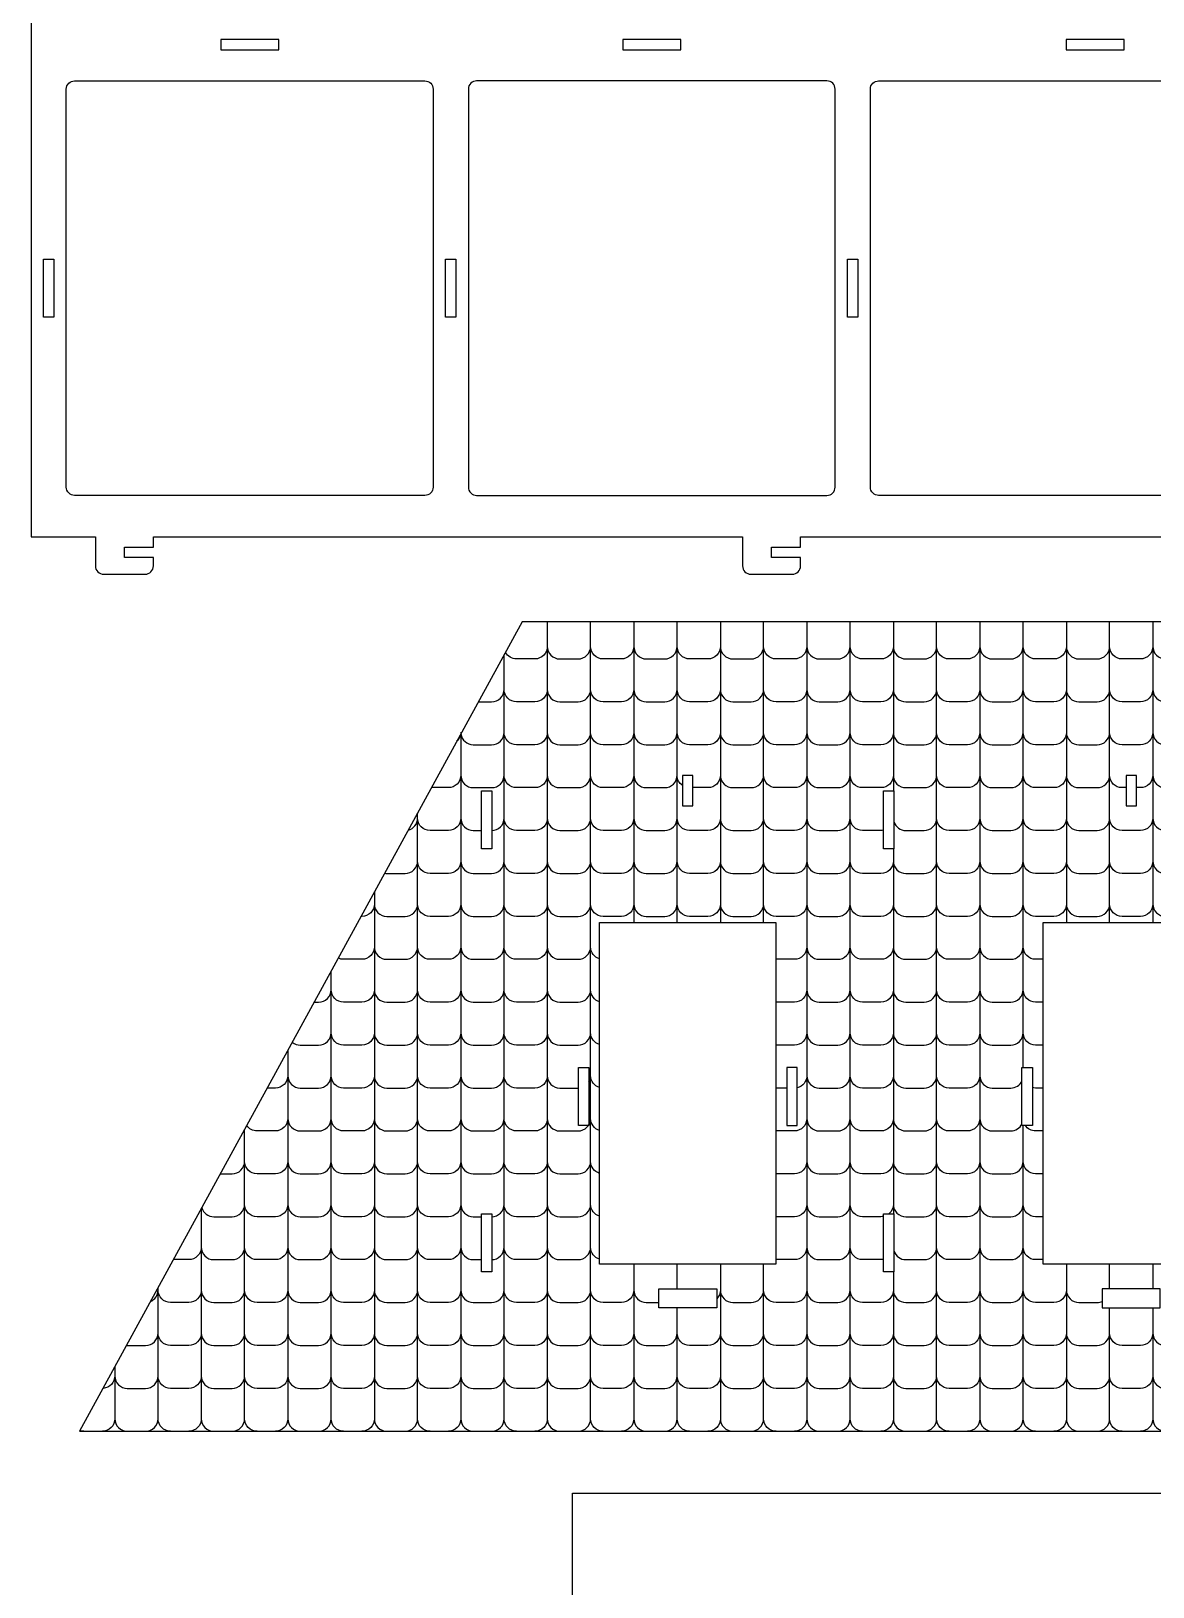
# Model space of a CAD drawing. Extents: x 8164 to 10920, y 152 to 1666.
# Drawn here: x 9549.1 to 9873.9, y 684.1 to 1134.5 of the extents above; entities that cross this region are included whole.
import ezdxf

# ---------------------------------------------------------------- set-up
doc = ezdxf.new("R2010")
doc.units = 0
doc.header["$MEASUREMENT"] = 0
doc.layers.add('LAYER_1', color=18, linetype='CONTINUOUS')

msp = doc.modelspace()

# ---------------------------------------------------------------- linework, layer by layer
at = {"layer": 'LAYER_1'}
for points in [[(9549.14, 1273.1), (9549.14, 988.1), (9567.74, 988.1), (9567.74, 979.7, 0.414214), (9570.14, 977.3), (9582.14, 977.3, 0.414214), (9584.54, 979.7), (9584.54, 982.1), (9576.14, 982.1), (9576.14, 985.1), (9584.54, 985.1), (9584.54, 988.1), (9755.14, 988.1), (9755.14, 979.7, 0.414214), (9757.54, 977.3), (9769.54, 977.3, 0.414214), (9771.94, 979.7), (9771.94, 982.1), (9763.54, 982.1), (9763.54, 985.1), (9771.94, 985.1), (9771.94, 988.1), (9942.54, 988.1)], [(9698.61, 963.48), (9698.61, 732.8, 0.414214), (9702.21, 729.2)], [(9707.54, 729.2, 0.414214), (9711.14, 732.8), (9711.14, 963.48)], [(9773.76, 963.48), (9773.76, 732.8, 0.414214), (9777.36, 729.2)], [(9782.68, 729.2, 0.414214), (9786.28, 732.8), (9786.28, 963.48)], [(9814.93, 729.2, -0.414214), (9811.33, 732.8), (9811.33, 963.48)], [(9823.85, 963.48), (9823.85, 732.8, -0.414214), (9820.25, 729.2)], [(9698.61, 956.36, -0.414214), (9695.01, 952.76), (9689.69, 952.76, -0.279406), (9686.5, 954.69)], [(9698.61, 956.36, 0.414214), (9702.21, 952.76), (9707.54, 952.76, 0.414214), (9711.14, 956.36)], [(9723.66, 956.36, -0.414214), (9720.06, 952.76), (9714.74, 952.76, -0.414214), (9711.14, 956.36)], [(9723.66, 956.36, 0.414214), (9727.26, 952.76), (9732.59, 952.76, 0.414214), (9736.19, 956.36)], [(9748.71, 956.36, -0.414214), (9745.11, 952.76), (9739.79, 952.76, -0.414214), (9736.19, 956.36)], [(9748.71, 956.36, 0.414214), (9752.31, 952.76), (9757.63, 952.76, 0.414214), (9761.23, 956.36)], [(9773.76, 956.36, -0.414214), (9770.16, 952.76), (9764.83, 952.76, -0.414214), (9761.23, 956.36)], [(9773.76, 956.36, 0.414214), (9777.36, 952.76), (9782.68, 952.76, 0.414214), (9786.28, 956.36)], [(9798.8, 956.36, -0.414214), (9795.2, 952.76), (9789.88, 952.76, -0.414214), (9786.28, 956.36)], [(9798.8, 956.36, 0.414214), (9802.4, 952.76), (9807.73, 952.76, 0.414214), (9811.33, 956.36)], [(9823.85, 956.36, -0.414214), (9820.25, 952.76), (9814.93, 952.76, -0.414214), (9811.33, 956.36)], [(9823.85, 956.36, 0.414214), (9827.45, 952.76), (9832.78, 952.76, 0.414214), (9836.38, 956.36)], [(9848.9, 956.36, -0.414214), (9845.3, 952.76), (9839.98, 952.76, -0.414214), (9836.38, 956.36)], [(9848.9, 956.36, 0.414214), (9852.5, 952.76), (9857.82, 952.76, 0.414214), (9861.42, 956.36)], [(9873.95, 956.36, -0.414214), (9870.35, 952.76), (9865.02, 952.76, -0.414214), (9861.42, 956.36)], [(9873.95, 956.36, 0.414214), (9877.55, 952.76), (9882.87, 952.76, 0.414214), (9886.47, 956.36)], [(9682.49, 729.2, 0.414214), (9686.09, 732.8), (9686.09, 953.95)], [(9678.65, 940.34), (9682.49, 940.34, 0.414214), (9686.09, 943.94)], [(9698.61, 943.94, -0.414214), (9695.01, 940.34), (9689.69, 940.34, -0.414214), (9686.09, 943.94)], [(9698.61, 943.94, 0.414214), (9702.21, 940.34), (9707.54, 940.34, 0.414214), (9711.14, 943.94)], [(9723.66, 943.94, -0.414214), (9720.06, 940.34), (9714.74, 940.34, -0.414214), (9711.14, 943.94)], [(9723.66, 943.94, 0.414214), (9727.26, 940.34), (9732.59, 940.34, 0.414214), (9736.19, 943.94)], [(9748.71, 943.94, -0.414214), (9745.11, 940.34), (9739.79, 940.34, -0.414214), (9736.19, 943.94)], [(9748.71, 943.94, 0.414214), (9752.31, 940.34), (9757.63, 940.34, 0.414214), (9761.23, 943.94)], [(9773.76, 943.94, -0.414214), (9770.16, 940.34), (9764.83, 940.34, -0.414214), (9761.23, 943.94)], [(9773.76, 943.94, 0.414214), (9777.36, 940.34), (9782.68, 940.34, 0.414214), (9786.28, 943.94)], [(9798.8, 943.94, -0.414214), (9795.2, 940.34), (9789.88, 940.34, -0.414214), (9786.28, 943.94)], [(9798.8, 943.94, 0.414214), (9802.4, 940.34), (9807.73, 940.34, 0.414214), (9811.33, 943.94)], [(9823.85, 943.94, -0.414214), (9820.25, 940.34), (9814.93, 940.34, -0.414214), (9811.33, 943.94)], [(9823.85, 943.94, 0.414214), (9827.45, 940.34), (9832.78, 940.34, 0.414214), (9836.38, 943.94)], [(9848.9, 943.94, -0.414214), (9845.3, 940.34), (9839.98, 940.34, -0.414214), (9836.38, 943.94)], [(9848.9, 943.94, 0.414214), (9852.5, 940.34), (9857.82, 940.34, 0.414214), (9861.42, 943.94)], [(9873.95, 943.94, -0.414214), (9870.35, 940.34), (9865.02, 940.34, -0.414214), (9861.42, 943.94)], [(9873.95, 943.94, 0.414214), (9877.55, 940.34), (9882.87, 940.34, 0.414214), (9886.47, 943.94)], [(9673.52, 930.97, -0.175116), (9672.35, 928.82)], [(9673.57, 931.52), (9673.57, 732.8, 0.414214), (9677.17, 729.2)], [(9673.59, 931.09, 0.379798), (9677.17, 927.92), (9682.49, 927.92, 0.414214), (9686.09, 931.52)], [(9698.61, 931.52, -0.414214), (9695.01, 927.92), (9689.69, 927.92, -0.414214), (9686.09, 931.52)], [(9698.61, 931.52, 0.414214), (9702.21, 927.92), (9707.54, 927.92, 0.414214), (9711.14, 931.52)], [(9723.66, 931.52, -0.414214), (9720.06, 927.92), (9714.74, 927.92, -0.414214), (9711.14, 931.52)], [(9723.66, 931.52, 0.414214), (9727.26, 927.92), (9732.59, 927.92, 0.414214), (9736.19, 931.52)], [(9748.71, 931.52, -0.414214), (9745.11, 927.92), (9739.79, 927.92, -0.414214), (9736.19, 931.52)], [(9748.71, 931.52, 0.414214), (9752.31, 927.92), (9757.63, 927.92, 0.414214), (9761.23, 931.52)], [(9773.76, 931.52, -0.414214), (9770.16, 927.92), (9764.83, 927.92, -0.414214), (9761.23, 931.52)], [(9773.76, 931.52, 0.414214), (9777.36, 927.92), (9782.68, 927.92, 0.414214), (9786.28, 931.52)], [(9798.8, 931.52, -0.414214), (9795.2, 927.92), (9789.88, 927.92, -0.414214), (9786.28, 931.52)], [(9798.8, 931.52, 0.414214), (9802.4, 927.92), (9807.73, 927.92, 0.414214), (9811.33, 931.52)], [(9823.85, 931.52, -0.414214), (9820.25, 927.92), (9814.93, 927.92, -0.414214), (9811.33, 931.52)], [(9823.85, 931.52, 0.414214), (9827.45, 927.92), (9832.78, 927.92, 0.414214), (9836.38, 931.52)], [(9848.9, 931.52, -0.414214), (9845.3, 927.92), (9839.98, 927.92, -0.414214), (9836.38, 931.52)], [(9848.9, 931.52, 0.414214), (9852.5, 927.92), (9857.82, 927.92, 0.414214), (9861.42, 931.52)], [(9873.95, 931.52, -0.414214), (9870.35, 927.92), (9865.02, 927.92, -0.414214), (9861.42, 931.52)], [(9873.95, 931.52, 0.414214), (9877.55, 927.92), (9882.87, 927.92, 0.414214), (9886.47, 931.52)], [(9673.57, 919.1, -0.414214), (9669.97, 915.5), (9665.06, 915.5)], [(9673.57, 919.1, 0.414214), (9677.17, 915.5), (9682.49, 915.5, 0.414214), (9686.09, 919.1)], [(9698.61, 919.1, -0.414214), (9695.01, 915.5), (9689.69, 915.5, -0.414214), (9686.09, 919.1)], [(9698.61, 919.1, 0.414214), (9702.21, 915.5), (9707.54, 915.5, 0.414214), (9711.14, 919.1)], [(9723.66, 919.1, -0.414214), (9720.06, 915.5), (9714.74, 915.5, -0.414214), (9711.14, 919.1)], [(9723.66, 919.1, 0.414214), (9727.26, 915.5), (9732.59, 915.5, 0.414214), (9736.19, 919.1)], [(9737.78, 916.11, -0.250445), (9736.19, 919.1)], [(9748.71, 919.1, -0.414214), (9745.11, 915.5), (9740.78, 915.5)], [(9748.71, 919.1, 0.414214), (9752.31, 915.5), (9757.63, 915.5, 0.414214), (9761.23, 919.1)], [(9773.76, 919.1, -0.414214), (9770.16, 915.5), (9764.83, 915.5, -0.414214), (9761.23, 919.1)], [(9773.76, 919.1, 0.414214), (9777.36, 915.5), (9782.68, 915.5, 0.414214), (9786.28, 919.1)], [(9798.8, 919.1, -0.414214), (9795.2, 915.5), (9789.88, 915.5, -0.414214), (9786.28, 919.1)], [(9798.8, 919.1, 0.414214), (9802.4, 915.5), (9807.73, 915.5, 0.414214), (9811.33, 919.1)], [(9823.85, 919.1, -0.414214), (9820.25, 915.5), (9814.93, 915.5, -0.414214), (9811.33, 919.1)], [(9823.85, 919.1, 0.414214), (9827.45, 915.5), (9832.78, 915.5, 0.414214), (9836.38, 919.1)], [(9848.9, 919.1, -0.414214), (9845.3, 915.5), (9839.98, 915.5, -0.414214), (9836.38, 919.1)], [(9848.9, 919.1, 0.414214), (9852.5, 915.5), (9857.82, 915.5, 0.414214), (9861.42, 919.1)], [(9866.18, 915.5), (9865.02, 915.5, -0.414214), (9861.42, 919.1)], [(9873.95, 919.1, -0.414214), (9870.35, 915.5), (9869.18, 915.5)], [(9873.95, 919.1, 0.414214), (9877.55, 915.5), (9882.87, 915.5, 0.414214), (9886.47, 919.1)], [(9658.33, 903.19, 0.342693), (9661.04, 906.68)], [(9664.64, 729.2, -0.414214), (9661.04, 732.8), (9661.04, 908.14)], [(9673.57, 906.68, -0.414214), (9669.97, 903.08), (9664.64, 903.08, -0.414214), (9661.04, 906.68)], [(9673.57, 906.68, 0.414214), (9677.17, 903.08), (9679.58, 903.08)], [(9682.49, 903.08, 0.414214), (9686.09, 906.68)], [(9698.61, 906.68, -0.414214), (9695.01, 903.08), (9689.69, 903.08, -0.414214), (9686.09, 906.68)], [(9698.61, 906.68, 0.414214), (9702.21, 903.08), (9707.54, 903.08, 0.414214), (9711.14, 906.68)], [(9723.66, 906.68, -0.414214), (9720.06, 903.08), (9714.74, 903.08, -0.414214), (9711.14, 906.68)], [(9723.66, 906.68, 0.414214), (9727.26, 903.08), (9732.59, 903.08, 0.414214), (9736.19, 906.68)], [(9748.71, 906.68, -0.414214), (9745.11, 903.08), (9739.79, 903.08, -0.414214), (9736.19, 906.68)], [(9748.71, 906.68, 0.414214), (9752.31, 903.08), (9757.63, 903.08, 0.414214), (9761.23, 906.68)], [(9773.76, 906.68, -0.414214), (9770.16, 903.08), (9764.83, 903.08, -0.414214), (9761.23, 906.68)], [(9773.76, 906.68, 0.414214), (9777.36, 903.08), (9782.68, 903.08, 0.414214), (9786.28, 906.68)], [(9795.98, 903.16, -0.054702), (9795.2, 903.08), (9789.88, 903.08, -0.414214), (9786.28, 906.68)], [(9798.98, 905.55, 0.323813), (9802.4, 903.08), (9807.73, 903.08, 0.414214), (9811.33, 906.68)], [(9823.85, 906.68, -0.414214), (9820.25, 903.08), (9814.93, 903.08, -0.414214), (9811.33, 906.68)], [(9823.85, 906.68, 0.414214), (9827.45, 903.08), (9832.78, 903.08, 0.414214), (9836.38, 906.68)], [(9848.9, 906.68, -0.414214), (9845.3, 903.08), (9839.98, 903.08, -0.414214), (9836.38, 906.68)], [(9848.9, 906.68, 0.414214), (9852.5, 903.08), (9857.82, 903.08, 0.414214), (9861.42, 906.68)], [(9873.95, 906.68, -0.414214), (9870.35, 903.08), (9865.02, 903.08, -0.414214), (9861.42, 906.68)], [(9873.95, 906.68, 0.414214), (9877.55, 903.08), (9882.87, 903.08, 0.414214), (9886.47, 906.68)], [(9651.51, 890.71, 0.042575), (9652.12, 890.66), (9657.44, 890.66, 0.414214), (9661.04, 894.26)], [(9673.57, 894.26, -0.414214), (9669.97, 890.66), (9664.64, 890.66, -0.414214), (9661.04, 894.26)], [(9673.57, 894.26, 0.414214), (9677.17, 890.66), (9682.49, 890.66, 0.414214), (9686.09, 894.26)], [(9698.61, 894.26, -0.414214), (9695.01, 890.66), (9689.69, 890.66, -0.414214), (9686.09, 894.26)], [(9698.61, 894.26, 0.414214), (9702.21, 890.66), (9707.54, 890.66, 0.414214), (9711.14, 894.26)], [(9723.66, 894.26, -0.414214), (9720.06, 890.66), (9714.74, 890.66, -0.414214), (9711.14, 894.26)], [(9723.66, 894.26, 0.414214), (9727.26, 890.66), (9732.59, 890.66, 0.414214), (9736.19, 894.26)], [(9748.71, 894.26, -0.414214), (9745.11, 890.66), (9739.79, 890.66, -0.414214), (9736.19, 894.26)], [(9748.71, 894.26, 0.414214), (9752.31, 890.66), (9757.63, 890.66, 0.414214), (9761.23, 894.26)], [(9773.76, 894.26, -0.414214), (9770.16, 890.66), (9764.83, 890.66, -0.414214), (9761.23, 894.26)], [(9773.76, 894.26, 0.414214), (9777.36, 890.66), (9782.68, 890.66, 0.414214), (9786.28, 894.26)], [(9798.8, 894.26, -0.414214), (9795.2, 890.66), (9789.88, 890.66, -0.414214), (9786.28, 894.26)], [(9798.8, 894.26, 0.414214), (9802.4, 890.66), (9807.73, 890.66, 0.414214), (9811.33, 894.26)], [(9823.85, 894.26, -0.414214), (9820.25, 890.66), (9814.93, 890.66, -0.414214), (9811.33, 894.26)], [(9823.85, 894.26, 0.414214), (9827.45, 890.66), (9832.78, 890.66, 0.414214), (9836.38, 894.26)], [(9848.9, 894.26, -0.414214), (9845.3, 890.66), (9839.98, 890.66, -0.414214), (9836.38, 894.26)], [(9848.9, 894.26, 0.414214), (9852.5, 890.66), (9857.82, 890.66, 0.414214), (9861.42, 894.26)], [(9873.95, 894.26, -0.414214), (9870.35, 890.66), (9865.02, 890.66, -0.414214), (9861.42, 894.26)], [(9873.95, 894.26, 0.414214), (9877.55, 890.66), (9882.87, 890.66, 0.414214), (9886.47, 894.26)], [(9648.52, 885.24), (9648.52, 732.8, 0.414214), (9652.12, 729.2)], [(9648.52, 881.84, -0.414214), (9644.92, 878.24), (9644.69, 878.24)], [(9648.52, 881.84, 0.414214), (9652.12, 878.24), (9657.44, 878.24, 0.414214), (9661.04, 881.84)], [(9673.57, 881.84, -0.414214), (9669.97, 878.24), (9664.64, 878.24, -0.414214), (9661.04, 881.84)], [(9673.57, 881.84, 0.414214), (9677.17, 878.24), (9682.49, 878.24, 0.414214), (9686.09, 881.84)], [(9698.61, 881.84, -0.414214), (9695.01, 878.24), (9689.69, 878.24, -0.414214), (9686.09, 881.84)], [(9698.61, 881.84, 0.414214), (9702.21, 878.24), (9707.54, 878.24, 0.414214), (9711.14, 881.84)], [(9723.66, 881.84, -0.414214), (9720.06, 878.24), (9714.74, 878.24, -0.414214), (9711.14, 881.84)], [(9723.66, 881.84, 0.414214), (9727.26, 878.24), (9732.59, 878.24, 0.414214), (9736.19, 881.84)], [(9748.71, 881.84, -0.414214), (9745.11, 878.24), (9739.79, 878.24, -0.414214), (9736.19, 881.84)], [(9748.71, 881.84, 0.414214), (9752.31, 878.24), (9757.63, 878.24, 0.414214), (9761.23, 881.84)], [(9773.76, 881.84, -0.414214), (9770.16, 878.24), (9764.83, 878.24, -0.414214), (9761.23, 881.84)], [(9773.76, 881.84, 0.414214), (9777.36, 878.24), (9782.68, 878.24, 0.414214), (9786.28, 881.84)], [(9798.8, 881.84, -0.414214), (9795.2, 878.24), (9789.88, 878.24, -0.414214), (9786.28, 881.84)], [(9798.8, 881.84, 0.414214), (9802.4, 878.24), (9807.73, 878.24, 0.414214), (9811.33, 881.84)], [(9823.85, 881.84, -0.414214), (9820.25, 878.24), (9814.93, 878.24, -0.414214), (9811.33, 881.84)], [(9823.85, 881.84, 0.414214), (9827.45, 878.24), (9832.78, 878.24, 0.414214), (9836.38, 881.84)], [(9848.9, 881.84, -0.414214), (9845.3, 878.24), (9839.98, 878.24, -0.414214), (9836.38, 881.84)], [(9848.9, 881.84, 0.414214), (9852.5, 878.24), (9857.82, 878.24, 0.414214), (9861.42, 881.84)], [(9873.95, 881.84, -0.414214), (9870.35, 878.24), (9865.02, 878.24, -0.414214), (9861.42, 881.84)], [(9873.95, 881.84, 0.414214), (9877.55, 878.24), (9882.87, 878.24, 0.414214), (9886.47, 881.84)], [(9648.52, 869.42, -0.414214), (9644.92, 865.82), (9639.6, 865.82, -0.109058), (9638.08, 866.15)], [(9648.52, 869.42, 0.414214), (9652.12, 865.82), (9657.44, 865.82, 0.414214), (9661.04, 869.42)], [(9673.57, 869.42, -0.414214), (9669.97, 865.82), (9664.64, 865.82, -0.414214), (9661.04, 869.42)], [(9673.57, 869.42, 0.414214), (9677.17, 865.82), (9682.49, 865.82, 0.414214), (9686.09, 869.42)], [(9698.61, 869.42, -0.414214), (9695.01, 865.82), (9689.69, 865.82, -0.414214), (9686.09, 869.42)], [(9698.61, 869.42, 0.414214), (9702.21, 865.82), (9707.54, 865.82, 0.414214), (9711.14, 869.42)], [(9713.76, 865.95, -0.335422), (9711.14, 869.42)], [(9773.76, 869.42, -0.414214), (9770.16, 865.82), (9764.83, 865.82, -0.001323), (9764.81, 865.82)], [(9773.76, 869.42, 0.414214), (9777.36, 865.82), (9782.68, 865.82, 0.414214), (9786.28, 869.42)], [(9798.8, 869.42, -0.414214), (9795.2, 865.82), (9789.88, 865.82, -0.414214), (9786.28, 869.42)], [(9798.8, 869.42, 0.414214), (9802.4, 865.82), (9807.73, 865.82, 0.414214), (9811.33, 869.42)], [(9823.85, 869.42, -0.414214), (9820.25, 865.82), (9814.93, 865.82, -0.414214), (9811.33, 869.42)], [(9823.85, 869.42, 0.414214), (9827.45, 865.82), (9832.78, 865.82, 0.414214), (9836.38, 869.42)], [(9842.16, 865.82), (9839.98, 865.82, -0.414214), (9836.38, 869.42)], [(9639.6, 729.2, -0.414214), (9636, 732.8), (9636, 862.34)], [(9631.1, 853.4), (9632.4, 853.4, 0.414214), (9636, 857)], [(9648.52, 857, -0.414214), (9644.92, 853.4), (9639.6, 853.4, -0.414214), (9636, 857)], [(9648.52, 857, 0.414214), (9652.12, 853.4), (9657.44, 853.4, 0.414214), (9661.04, 857)], [(9673.57, 857, -0.414214), (9669.97, 853.4), (9664.64, 853.4, -0.414214), (9661.04, 857)], [(9673.57, 857, 0.414214), (9677.17, 853.4), (9682.49, 853.4, 0.414214), (9686.09, 857)], [(9698.61, 857, -0.414214), (9695.01, 853.4), (9689.69, 853.4, -0.414214), (9686.09, 857)], [(9698.61, 857, 0.414214), (9702.21, 853.4), (9707.54, 853.4, 0.414214), (9711.14, 857)], [(9713.76, 853.53, -0.335422), (9711.14, 857)], [(9773.76, 857, -0.414214), (9770.16, 853.4), (9764.83, 853.4, -0.001323), (9764.81, 853.4)], [(9773.76, 857, 0.414214), (9777.36, 853.4), (9782.68, 853.4, 0.414214), (9786.28, 857)], [(9798.8, 857, -0.414214), (9795.2, 853.4), (9789.88, 853.4, -0.414214), (9786.28, 857)], [(9798.8, 857, 0.414214), (9802.4, 853.4), (9807.73, 853.4, 0.414214), (9811.33, 857)], [(9823.85, 857, -0.414214), (9820.25, 853.4), (9814.93, 853.4, -0.414214), (9811.33, 857)], [(9823.85, 857, 0.414214), (9827.45, 853.4), (9832.78, 853.4, 0.414214), (9836.38, 857)], [(9842.16, 853.4), (9839.98, 853.4, -0.414214), (9836.38, 857)], [(9624.77, 841.81, 0.175306), (9627.07, 840.98), (9632.4, 840.98, 0.414214), (9636, 844.58)], [(9648.52, 844.58, -0.414214), (9644.92, 840.98), (9639.6, 840.98, -0.414214), (9636, 844.58)], [(9648.52, 844.58, 0.414214), (9652.12, 840.98), (9657.44, 840.98, 0.414214), (9661.04, 844.58)], [(9673.57, 844.58, -0.414214), (9669.97, 840.98), (9664.64, 840.98, -0.414214), (9661.04, 844.58)], [(9673.57, 844.58, 0.414214), (9677.17, 840.98), (9682.49, 840.98, 0.414214), (9686.09, 844.58)], [(9698.61, 844.58, -0.414214), (9695.01, 840.98), (9689.69, 840.98, -0.414214), (9686.09, 844.58)], [(9698.61, 844.58, 0.414214), (9702.21, 840.98), (9707.54, 840.98, 0.414214), (9711.14, 844.58)], [(9713.76, 841.11, -0.335422), (9711.14, 844.58)], [(9773.76, 844.58, -0.414214), (9770.16, 840.98), (9764.83, 840.98, -0.001323), (9764.81, 840.98)], [(9773.76, 844.58, 0.414214), (9777.36, 840.98), (9782.68, 840.98, 0.414214), (9786.28, 844.58)], [(9798.8, 844.58, -0.414214), (9795.2, 840.98), (9789.88, 840.98, -0.414214), (9786.28, 844.58)], [(9798.8, 844.58, 0.414214), (9802.4, 840.98), (9807.73, 840.98, 0.414214), (9811.33, 844.58)], [(9823.85, 844.58, -0.414214), (9820.25, 840.98), (9814.93, 840.98, -0.414214), (9811.33, 844.58)], [(9823.85, 844.58, 0.414214), (9827.45, 840.98), (9832.78, 840.98, 0.414214), (9836.38, 844.58)], [(9842.16, 840.98), (9839.98, 840.98, -0.414214), (9836.38, 844.58)], [(9623.47, 839.44), (9623.47, 732.8, 0.414214), (9627.07, 729.2)], [(9623.47, 832.16, -0.414214), (9619.87, 828.56), (9617.52, 828.56)], [(9623.47, 832.16, 0.414214), (9627.07, 828.56), (9632.4, 828.56, 0.414214), (9636, 832.16)], [(9648.52, 832.16, -0.414214), (9644.92, 828.56), (9639.6, 828.56, -0.414214), (9636, 832.16)], [(9648.52, 832.16, 0.414214), (9652.12, 828.56), (9657.44, 828.56, 0.414214), (9661.04, 832.16)], [(9673.57, 832.16, -0.414214), (9669.97, 828.56), (9664.64, 828.56, -0.414214), (9661.04, 832.16)], [(9673.57, 832.16, 0.414214), (9677.17, 828.56), (9682.49, 828.56, 0.414214), (9686.09, 832.16)], [(9698.61, 832.16, -0.414214), (9695.01, 828.56), (9689.69, 828.56, -0.414214), (9686.09, 832.16)], [(9698.61, 832.16, 0.414214), (9702.21, 828.56), (9707.54, 828.56, 0.006806), (9707.64, 828.56)], [(9710.64, 830.32, 0.13441), (9711.14, 832.16)], [(9713.76, 828.69, -0.335422), (9711.14, 832.16)], [(9773.76, 832.16, -0.351824), (9770.93, 828.64)], [(9773.76, 832.16, 0.414214), (9777.36, 828.56), (9782.68, 828.56, 0.414214), (9786.28, 832.16)], [(9798.8, 832.16, -0.414214), (9795.2, 828.56), (9789.88, 828.56, -0.414214), (9786.28, 832.16)], [(9798.8, 832.16, 0.414214), (9802.4, 828.56), (9807.73, 828.56, 0.414214), (9811.33, 832.16)], [(9823.85, 832.16, -0.414214), (9820.25, 828.56), (9814.93, 828.56, -0.414214), (9811.33, 832.16)], [(9823.85, 832.16, 0.414214), (9827.45, 828.56), (9832.78, 828.56, 0.291063), (9836.04, 830.63)], [(9842.16, 828.56), (9839.98, 828.56, -0.06611), (9839.04, 828.68)], [(9767.93, 828.56), (9764.83, 828.56, -0.001323), (9764.81, 828.56)], [(9623.47, 819.74, -0.414214), (9619.87, 816.14), (9614.55, 816.14, -0.2469), (9611.58, 817.7)], [(9623.47, 819.74, 0.414214), (9627.07, 816.14), (9632.4, 816.14, 0.414214), (9636, 819.74)], [(9648.52, 819.74, -0.414214), (9644.92, 816.14), (9639.6, 816.14, -0.414214), (9636, 819.74)], [(9648.52, 819.74, 0.414214), (9652.12, 816.14), (9657.44, 816.14, 0.414214), (9661.04, 819.74)], [(9673.57, 819.74, -0.414214), (9669.97, 816.14), (9664.64, 816.14, -0.414214), (9661.04, 819.74)], [(9673.57, 819.74, 0.414214), (9677.17, 816.14), (9682.49, 816.14, 0.414214), (9686.09, 819.74)], [(9698.61, 819.74, -0.414214), (9695.01, 816.14), (9689.69, 816.14, -0.414214), (9686.09, 819.74)], [(9698.61, 819.74, 0.414214), (9702.21, 816.14), (9707.54, 816.14, 0.414214), (9711.14, 819.74)], [(9713.76, 816.27, -0.335422), (9711.14, 819.74)], [(9773.76, 819.74, -0.414214), (9770.16, 816.14), (9764.83, 816.14, -0.001323), (9764.81, 816.14)], [(9773.76, 819.74, 0.414214), (9777.36, 816.14), (9782.68, 816.14, 0.414214), (9786.28, 819.74)], [(9798.8, 819.74, -0.414214), (9795.2, 816.14), (9789.88, 816.14, -0.414214), (9786.28, 819.74)], [(9798.8, 819.74, 0.414214), (9802.4, 816.14), (9807.73, 816.14, 0.414214), (9811.33, 819.74)], [(9823.85, 819.74, -0.414214), (9820.25, 816.14), (9814.93, 816.14, -0.414214), (9811.33, 819.74)], [(9823.85, 819.74, 0.414214), (9827.45, 816.14), (9832.78, 816.14, 0.291063), (9836.04, 818.21)], [(9614.55, 729.2, -0.414214), (9610.95, 732.8), (9610.95, 816.54)], [(9839.98, 729.2, -0.414214), (9836.38, 732.8), (9836.38, 817.73)], [(9842.16, 816.14), (9839.98, 816.14, -0.249808), (9836.99, 817.73)], [(9603.94, 803.72), (9607.35, 803.72, 0.414214), (9610.95, 807.32)], [(9623.47, 807.32, -0.414214), (9619.87, 803.72), (9614.55, 803.72, -0.414214), (9610.95, 807.32)], [(9623.47, 807.32, 0.414214), (9627.07, 803.72), (9632.4, 803.72, 0.414214), (9636, 807.32)], [(9648.52, 807.32, -0.414214), (9644.92, 803.72), (9639.6, 803.72, -0.414214), (9636, 807.32)], [(9648.52, 807.32, 0.414214), (9652.12, 803.72), (9657.44, 803.72, 0.414214), (9661.04, 807.32)], [(9673.57, 807.32, -0.414214), (9669.97, 803.72), (9664.64, 803.72, -0.414214), (9661.04, 807.32)], [(9673.57, 807.32, 0.414214), (9677.17, 803.72), (9682.49, 803.72, 0.414214), (9686.09, 807.32)], [(9698.61, 807.32, -0.414214), (9695.01, 803.72), (9689.69, 803.72, -0.414214), (9686.09, 807.32)], [(9698.61, 807.32, 0.414214), (9702.21, 803.72), (9707.54, 803.72, 0.414214), (9711.14, 807.32)], [(9713.76, 803.85, -0.335422), (9711.14, 807.32)], [(9773.76, 807.32, -0.414214), (9770.16, 803.72), (9764.83, 803.72, -0.001323), (9764.81, 803.72)], [(9773.76, 807.32, 0.414214), (9777.36, 803.72), (9782.68, 803.72, 0.414214), (9786.28, 807.32)], [(9798.8, 807.32, -0.414214), (9795.2, 803.72), (9789.88, 803.72, -0.414214), (9786.28, 807.32)], [(9798.8, 807.32, 0.414214), (9802.4, 803.72), (9807.73, 803.72, 0.414214), (9811.33, 807.32)], [(9823.85, 807.32, -0.414214), (9820.25, 803.72), (9814.93, 803.72, -0.414214), (9811.33, 807.32)], [(9823.85, 807.32, 0.414214), (9827.45, 803.72), (9832.78, 803.72, 0.414214), (9836.38, 807.32)], [(9842.16, 803.72), (9839.98, 803.72, -0.414214), (9836.38, 807.32)], [(9598.42, 793.64), (9598.42, 732.8, 0.414214), (9602.02, 729.2)], [(9598.57, 793.9, 0.333881), (9602.02, 791.3), (9607.35, 791.3, 0.414214), (9610.95, 794.9)], [(9623.47, 794.9, -0.414214), (9619.87, 791.3), (9614.55, 791.3, -0.414214), (9610.95, 794.9)], [(9623.47, 794.9, 0.414214), (9627.07, 791.3), (9632.4, 791.3, 0.414214), (9636, 794.9)], [(9648.52, 794.9, -0.414214), (9644.92, 791.3), (9639.6, 791.3, -0.414214), (9636, 794.9)], [(9648.52, 794.9, 0.414214), (9652.12, 791.3), (9657.44, 791.3, 0.414214), (9661.04, 794.9)], [(9673.57, 794.9, -0.414214), (9669.97, 791.3), (9664.64, 791.3, -0.414214), (9661.04, 794.9)], [(9673.57, 794.9, 0.414214), (9677.17, 791.3), (9679.58, 791.3)], [(9682.49, 791.3, 0.414214), (9686.09, 794.9)], [(9698.61, 794.9, -0.414214), (9695.01, 791.3), (9689.69, 791.3, -0.414214), (9686.09, 794.9)], [(9698.61, 794.9, 0.414214), (9702.21, 791.3), (9707.54, 791.3, 0.414214), (9711.14, 794.9)], [(9713.76, 791.43, -0.335422), (9711.14, 794.9)], [(9773.76, 794.9, -0.414214), (9770.16, 791.3), (9764.83, 791.3, -0.001323), (9764.81, 791.3)], [(9773.76, 794.9, 0.414214), (9777.36, 791.3), (9782.68, 791.3, 0.414214), (9786.28, 794.9)], [(9795.98, 791.38, -0.054702), (9795.2, 791.3), (9789.88, 791.3, -0.414214), (9786.28, 794.9)], [(9798.8, 794.9, -0.226596), (9797.47, 792.1)], [(9798.8, 794.9, 0.414214), (9802.4, 791.3), (9807.73, 791.3, 0.414214), (9811.33, 794.9)], [(9823.85, 794.9, -0.414214), (9820.25, 791.3), (9814.93, 791.3, -0.414214), (9811.33, 794.9)], [(9823.85, 794.9, 0.414214), (9827.45, 791.3), (9832.78, 791.3, 0.414214), (9836.38, 794.9)], [(9842.16, 791.3), (9839.98, 791.3, -0.414214), (9836.38, 794.9)], [(9598.42, 782.48, -0.414214), (9594.82, 778.88), (9590.35, 778.88)], [(9598.42, 782.48, 0.414214), (9602.02, 778.88), (9607.35, 778.88, 0.414214), (9610.95, 782.48)], [(9623.47, 782.48, -0.414214), (9619.87, 778.88), (9614.55, 778.88, -0.414214), (9610.95, 782.48)], [(9623.47, 782.48, 0.414214), (9627.07, 778.88), (9632.4, 778.88, 0.414214), (9636, 782.48)], [(9648.52, 782.48, -0.414214), (9644.92, 778.88), (9639.6, 778.88, -0.414214), (9636, 782.48)], [(9648.52, 782.48, 0.414214), (9652.12, 778.88), (9657.44, 778.88, 0.414214), (9661.04, 782.48)], [(9673.57, 782.48, -0.414214), (9669.97, 778.88), (9664.64, 778.88, -0.414214), (9661.04, 782.48)], [(9673.57, 782.48, 0.414214), (9677.17, 778.88), (9679.58, 778.88)], [(9682.49, 778.88, 0.414214), (9686.09, 782.48)], [(9698.61, 782.48, -0.414214), (9695.01, 778.88), (9689.69, 778.88, -0.414214), (9686.09, 782.48)], [(9698.61, 782.48, 0.414214), (9702.21, 778.88), (9707.54, 778.88, 0.414214), (9711.14, 782.48)], [(9713.76, 779.01, -0.335422), (9711.14, 782.48)], [(9773.76, 782.48, -0.414214), (9770.16, 778.88), (9764.83, 778.88, -0.001323), (9764.81, 778.88)], [(9773.76, 782.48, 0.414214), (9777.36, 778.88), (9782.68, 778.88, 0.414214), (9786.28, 782.48)], [(9795.98, 778.96, -0.054702), (9795.2, 778.88), (9789.88, 778.88, -0.414214), (9786.28, 782.48)], [(9798.98, 781.35, 0.323813), (9802.4, 778.88), (9807.73, 778.88, 0.414214), (9811.33, 782.48)], [(9823.85, 782.48, -0.414214), (9820.25, 778.88), (9814.93, 778.88, -0.414214), (9811.33, 782.48)], [(9823.85, 782.48, 0.414214), (9827.45, 778.88), (9832.78, 778.88, 0.414214), (9836.38, 782.48)], [(9842.16, 778.88), (9839.98, 778.88, -0.414214), (9836.38, 782.48)], [(9723.66, 777.58), (9723.66, 732.8, -0.414214), (9720.06, 729.2)], [(9748.71, 777.58), (9748.71, 732.8, 0.414214), (9752.31, 729.2)], [(9757.63, 729.2, 0.414214), (9761.23, 732.8), (9761.23, 777.58)], [(9798.8, 775.3), (9798.8, 732.8, -0.414214), (9795.2, 729.2)], [(9848.9, 777.58), (9848.9, 732.8, 0.414214), (9852.5, 729.2)], [(9582.3, 729.2, 0.414214), (9585.9, 732.8), (9585.9, 770.74)], [(9583.72, 766.75, 0.299842), (9585.9, 770.06)], [(9598.42, 770.06, -0.414214), (9594.82, 766.46), (9589.5, 766.46, -0.414214), (9585.9, 770.06)], [(9598.42, 770.06, 0.414214), (9602.02, 766.46), (9607.35, 766.46, 0.414214), (9610.95, 770.06)], [(9623.47, 770.06, -0.414214), (9619.87, 766.46), (9614.55, 766.46, -0.414214), (9610.95, 770.06)], [(9623.47, 770.06, 0.414214), (9627.07, 766.46), (9632.4, 766.46, 0.414214), (9636, 770.06)], [(9648.52, 770.06, -0.414214), (9644.92, 766.46), (9639.6, 766.46, -0.414214), (9636, 770.06)], [(9648.52, 770.06, 0.414214), (9652.12, 766.46), (9657.44, 766.46, 0.414214), (9661.04, 770.06)], [(9673.57, 770.06, -0.414214), (9669.97, 766.46), (9664.64, 766.46, -0.414214), (9661.04, 770.06)], [(9673.57, 770.06, 0.414214), (9677.17, 766.46), (9682.49, 766.46, 0.414214), (9686.09, 770.06)], [(9698.61, 770.06, -0.414214), (9695.01, 766.46), (9689.69, 766.46, -0.414214), (9686.09, 770.06)], [(9698.61, 770.06, 0.414214), (9702.21, 766.46), (9707.54, 766.46, 0.414214), (9711.14, 770.06)], [(9723.66, 770.06, -0.414214), (9720.06, 766.46), (9714.74, 766.46, -0.414214), (9711.14, 770.06)], [(9723.66, 770.06, 0.414214), (9727.26, 766.46), (9730.88, 766.46)], [(9748.71, 770.06, -0.195819), (9747.68, 767.54)], [(9748.71, 770.06, 0.414214), (9752.31, 766.46), (9757.63, 766.46, 0.414214), (9761.23, 770.06)], [(9773.76, 770.06, -0.414214), (9770.16, 766.46), (9764.83, 766.46, -0.414214), (9761.23, 770.06)], [(9773.76, 770.06, 0.414214), (9777.36, 766.46), (9782.68, 766.46, 0.414214), (9786.28, 770.06)], [(9798.8, 770.06, -0.414214), (9795.2, 766.46), (9789.88, 766.46, -0.414214), (9786.28, 770.06)], [(9798.8, 770.06, 0.414214), (9802.4, 766.46), (9807.73, 766.46, 0.414214), (9811.33, 770.06)], [(9823.85, 770.06, -0.414214), (9820.25, 766.46), (9814.93, 766.46, -0.414214), (9811.33, 770.06)], [(9823.85, 770.06, 0.414214), (9827.45, 766.46), (9832.78, 766.46, 0.414214), (9836.38, 770.06)], [(9848.9, 770.06, -0.414214), (9845.3, 766.46), (9839.98, 766.46, -0.414214), (9836.38, 770.06)], [(9848.9, 770.06, 0.414214), (9852.5, 766.46), (9857.82, 766.46, 0.104922), (9859.28, 766.77)], [(9732.59, 729.2, 0.414214), (9736.19, 732.8), (9736.19, 764.91)], [(9857.82, 729.2, 0.414214), (9861.42, 732.8), (9861.42, 764.91)], [(9873.95, 764.91), (9873.95, 732.8, -0.414214), (9870.35, 729.2)], [(9576.77, 754.04, 0.014208), (9576.98, 754.04), (9582.3, 754.04, 0.414214), (9585.9, 757.64)], [(9598.42, 757.64, -0.414214), (9594.82, 754.04), (9589.5, 754.04, -0.414214), (9585.9, 757.64)], [(9598.42, 757.64, 0.414214), (9602.02, 754.04), (9607.35, 754.04, 0.414214), (9610.95, 757.64)], [(9623.47, 757.64, -0.414214), (9619.87, 754.04), (9614.55, 754.04, -0.414214), (9610.95, 757.64)], [(9623.47, 757.64, 0.414214), (9627.07, 754.04), (9632.4, 754.04, 0.414214), (9636, 757.64)], [(9648.52, 757.64, -0.414214), (9644.92, 754.04), (9639.6, 754.04, -0.414214), (9636, 757.64)], [(9648.52, 757.64, 0.414214), (9652.12, 754.04), (9657.44, 754.04, 0.414214), (9661.04, 757.64)], [(9673.57, 757.64, -0.414214), (9669.97, 754.04), (9664.64, 754.04, -0.414214), (9661.04, 757.64)], [(9673.57, 757.64, 0.414214), (9677.17, 754.04), (9682.49, 754.04, 0.414214), (9686.09, 757.64)], [(9698.61, 757.64, -0.414214), (9695.01, 754.04), (9689.69, 754.04, -0.414214), (9686.09, 757.64)], [(9698.61, 757.64, 0.414214), (9702.21, 754.04), (9707.54, 754.04, 0.414214), (9711.14, 757.64)], [(9723.66, 757.64, -0.414214), (9720.06, 754.04), (9714.74, 754.04, -0.414214), (9711.14, 757.64)], [(9723.66, 757.64, 0.414214), (9727.26, 754.04), (9732.59, 754.04, 0.414214), (9736.19, 757.64)], [(9748.71, 757.64, -0.414214), (9745.11, 754.04), (9739.79, 754.04, -0.414214), (9736.19, 757.64)], [(9748.71, 757.64, 0.414214), (9752.31, 754.04), (9757.63, 754.04, 0.414214), (9761.23, 757.64)], [(9773.76, 757.64, -0.414214), (9770.16, 754.04), (9764.83, 754.04, -0.414214), (9761.23, 757.64)], [(9773.76, 757.64, 0.414214), (9777.36, 754.04), (9782.68, 754.04, 0.414214), (9786.28, 757.64)], [(9798.8, 757.64, -0.414214), (9795.2, 754.04), (9789.88, 754.04, -0.414214), (9786.28, 757.64)], [(9798.8, 757.64, 0.414214), (9802.4, 754.04), (9807.73, 754.04, 0.414214), (9811.33, 757.64)], [(9823.85, 757.64, -0.414214), (9820.25, 754.04), (9814.93, 754.04, -0.414214), (9811.33, 757.64)], [(9823.85, 757.64, 0.414214), (9827.45, 754.04), (9832.78, 754.04, 0.414214), (9836.38, 757.64)], [(9848.9, 757.64, -0.414214), (9845.3, 754.04), (9839.98, 754.04, -0.414214), (9836.38, 757.64)], [(9848.9, 757.64, 0.414214), (9852.5, 754.04), (9857.82, 754.04, 0.414214), (9861.42, 757.64)], [(9873.95, 757.64, -0.414214), (9870.35, 754.04), (9865.02, 754.04, -0.414214), (9861.42, 757.64)], [(9873.95, 757.64, 0.414214), (9877.55, 754.04), (9882.87, 754.04, 0.414214), (9886.47, 757.64)], [(9573.38, 747.84), (9573.38, 732.8, -0.414214), (9569.78, 729.2)], [(9573.38, 745.22, -0.397743), (9569.98, 741.62)], [(9573.38, 745.22, 0.414214), (9576.98, 741.62), (9582.3, 741.62, 0.414214), (9585.9, 745.22)], [(9598.42, 745.22, -0.414214), (9594.82, 741.62), (9589.5, 741.62, -0.414214), (9585.9, 745.22)], [(9598.42, 745.22, 0.414214), (9602.02, 741.62), (9607.35, 741.62, 0.414214), (9610.95, 745.22)], [(9623.47, 745.22, -0.414214), (9619.87, 741.62), (9614.55, 741.62, -0.414214), (9610.95, 745.22)], [(9623.47, 745.22, 0.414214), (9627.07, 741.62), (9632.4, 741.62, 0.414214), (9636, 745.22)], [(9648.52, 745.22, -0.414214), (9644.92, 741.62), (9639.6, 741.62, -0.414214), (9636, 745.22)], [(9648.52, 745.22, 0.414214), (9652.12, 741.62), (9657.44, 741.62, 0.414214), (9661.04, 745.22)], [(9673.57, 745.22, -0.414214), (9669.97, 741.62), (9664.64, 741.62, -0.414214), (9661.04, 745.22)], [(9673.57, 745.22, 0.414214), (9677.17, 741.62), (9682.49, 741.62, 0.414214), (9686.09, 745.22)], [(9698.61, 745.22, -0.414214), (9695.01, 741.62), (9689.69, 741.62, -0.414214), (9686.09, 745.22)], [(9698.61, 745.22, 0.414214), (9702.21, 741.62), (9707.54, 741.62, 0.414214), (9711.14, 745.22)], [(9723.66, 745.22, -0.414214), (9720.06, 741.62), (9714.74, 741.62, -0.414214), (9711.14, 745.22)], [(9723.66, 745.22, 0.414214), (9727.26, 741.62), (9732.59, 741.62, 0.414214), (9736.19, 745.22)], [(9748.71, 745.22, -0.414214), (9745.11, 741.62), (9739.79, 741.62, -0.414214), (9736.19, 745.22)], [(9748.71, 745.22, 0.414214), (9752.31, 741.62), (9757.63, 741.62, 0.414214), (9761.23, 745.22)], [(9773.76, 745.22, -0.414214), (9770.16, 741.62), (9764.83, 741.62, -0.414214), (9761.23, 745.22)], [(9773.76, 745.22, 0.414214), (9777.36, 741.62), (9782.68, 741.62, 0.414214), (9786.28, 745.22)], [(9798.8, 745.22, -0.414214), (9795.2, 741.62), (9789.88, 741.62, -0.414214), (9786.28, 745.22)], [(9798.8, 745.22, 0.414214), (9802.4, 741.62), (9807.73, 741.62, 0.414214), (9811.33, 745.22)], [(9823.85, 745.22, -0.414214), (9820.25, 741.62), (9814.93, 741.62, -0.414214), (9811.33, 745.22)], [(9823.85, 745.22, 0.414214), (9827.45, 741.62), (9832.78, 741.62, 0.414214), (9836.38, 745.22)], [(9848.9, 745.22, -0.414214), (9845.3, 741.62), (9839.98, 741.62, -0.414214), (9836.38, 745.22)], [(9848.9, 745.22, 0.414214), (9852.5, 741.62), (9857.82, 741.62, 0.414214), (9861.42, 745.22)], [(9873.95, 745.22, -0.414214), (9870.35, 741.62), (9865.02, 741.62, -0.414214), (9861.42, 745.22)], [(9873.95, 745.22, 0.414214), (9877.55, 741.62), (9882.87, 741.62, 0.414214), (9886.47, 745.22)], [(9573.38, 732.8, 0.414214), (9576.98, 729.2)], [(9589.5, 729.2, -0.414214), (9585.9, 732.8)], [(9598.42, 732.8, -0.414214), (9594.82, 729.2)], [(9607.35, 729.2, 0.414214), (9610.95, 732.8)], [(9623.47, 732.8, -0.414214), (9619.87, 729.2)], [(9632.4, 729.2, 0.414214), (9636, 732.8)], [(9648.52, 732.8, -0.414214), (9644.92, 729.2)], [(9657.44, 729.2, 0.414214), (9661.04, 732.8)], [(9673.57, 732.8, -0.414214), (9669.97, 729.2)], [(9689.69, 729.2, -0.414214), (9686.09, 732.8)], [(9698.61, 732.8, -0.414214), (9695.01, 729.2)], [(9714.74, 729.2, -0.414214), (9711.14, 732.8)], [(9723.66, 732.8, 0.414214), (9727.26, 729.2)], [(9739.79, 729.2, -0.414214), (9736.19, 732.8)], [(9748.71, 732.8, -0.414214), (9745.11, 729.2)], [(9764.83, 729.2, -0.414214), (9761.23, 732.8)], [(9773.76, 732.8, -0.414214), (9770.16, 729.2)], [(9789.88, 729.2, -0.414214), (9786.28, 732.8)], [(9798.8, 732.8, 0.414214), (9802.4, 729.2)], [(9807.73, 729.2, 0.414214), (9811.33, 732.8)], [(9823.85, 732.8, 0.414214), (9827.45, 729.2)], [(9832.78, 729.2, 0.414214), (9836.38, 732.8)], [(9848.9, 732.8, -0.414214), (9845.3, 729.2)], [(9865.02, 729.2, -0.414214), (9861.42, 732.8)], [(9873.95, 732.8, 0.414214), (9877.55, 729.2)], [(9564.45, 729.2, -0.082383), (9563.29, 729.39)]]:
    msp.add_lwpolyline(points, format="xyb", dxfattribs=at)
for points in [[(9604.04, 1129.1), (9620.84, 1129.1), (9620.84, 1132.1), (9604.04, 1132.1)], [(9720.44, 1129.1), (9737.24, 1129.1), (9737.24, 1132.1), (9720.44, 1132.1)], [(9848.84, 1129.1), (9865.64, 1129.1), (9865.64, 1132.1), (9848.84, 1132.1)], [(9552.74, 1068.5), (9555.74, 1068.5), (9555.74, 1051.7), (9552.74, 1051.7)], [(9669.14, 1051.7), (9669.14, 1068.5), (9672.14, 1068.5), (9672.14, 1051.7)], [(9785.54, 1051.7), (9785.54, 1068.5), (9788.54, 1068.5), (9788.54, 1051.7)], [(10172.18, 729.2), (10044.06, 963.48), (9691.31, 963.48), (9563.18, 729.2)], [(9740.78, 919.04), (9737.78, 919.04), (9737.78, 910.22), (9740.78, 910.22)], [(9869.18, 919.04), (9866.18, 919.04), (9866.18, 910.22), (9869.18, 910.22)], [(9679.58, 914.61), (9682.58, 914.61), (9682.58, 897.81), (9679.58, 897.81)], [(9795.98, 914.61), (9798.98, 914.61), (9798.98, 897.81), (9795.98, 897.81)], [(9713.76, 777.58), (9713.76, 876.46), (9764.81, 876.46), (9764.81, 777.58)], [(9842.16, 777.58), (9842.16, 876.46), (9893.21, 876.46), (9893.21, 777.58)], [(9707.64, 834.53), (9710.64, 834.53), (9710.64, 817.73), (9707.64, 817.73)], [(9770.93, 834.53), (9767.93, 834.53), (9767.93, 817.73), (9770.93, 817.73)], [(9836.04, 834.53), (9839.04, 834.53), (9839.04, 817.73), (9836.04, 817.73)], [(9679.58, 792.1), (9682.58, 792.1), (9682.58, 775.3), (9679.58, 775.3)], [(9795.98, 792.1), (9798.98, 792.1), (9798.98, 775.3), (9795.98, 775.3)], [(9730.88, 770.38), (9747.68, 770.38), (9747.68, 764.91), (9730.88, 764.91)], [(9876.08, 770.38), (9859.28, 770.38), (9859.28, 764.91), (9876.08, 764.91)], [(10058.68, 624.16), (9705.92, 624.16), (9705.92, 711.23), (10058.68, 711.23)]]:
    msp.add_lwpolyline(points, close=True, dxfattribs=at)
for points in [[(9665.54, 1002.5, -0.414214), (9663.14, 1000.1), (9561.74, 1000.1, -0.414214), (9559.34, 1002.5), (9559.34, 1117.7, -0.414214), (9561.74, 1120.1), (9663.14, 1120.1, -0.414214), (9665.54, 1117.7)], [(9678.14, 1000.1), (9779.54, 1000.1, 0.414214), (9781.94, 1002.5), (9781.94, 1117.7, 0.414214), (9779.54, 1120.1), (9678.14, 1120.1, 0.414214), (9675.74, 1117.7), (9675.74, 1002.5, 0.414214)], [(9919.94, 1000.1), (9794.54, 1000.1, -0.414214), (9792.14, 1002.5), (9792.14, 1117.7, -0.414214), (9794.54, 1120.1), (9919.94, 1120.1, -0.414214), (9922.34, 1117.7), (9922.34, 1002.5, -0.414214)]]:
    msp.add_lwpolyline(points, format="xyb", close=True, dxfattribs=at)
for points in [[(9723.66, 963.48), (9723.66, 876.46)], [(9736.19, 876.46), (9736.19, 963.48)], [(9748.71, 963.48), (9748.71, 876.46)], [(9761.23, 876.46), (9761.23, 963.48)], [(9798.8, 963.48), (9798.8, 914.61)], [(9836.38, 834.53), (9836.38, 963.48)], [(9848.9, 963.48), (9848.9, 876.46)], [(9861.42, 876.46), (9861.42, 963.48)], [(9873.95, 963.48), (9873.95, 876.46)], [(9798.8, 897.81), (9798.8, 792.1)], [(9736.19, 770.38), (9736.19, 777.58)], [(9861.42, 770.38), (9861.42, 777.58)], [(9873.95, 777.58), (9873.95, 770.38)], [(9747.68, 770.38), (9747.68, 764.91)]]:
    msp.add_lwpolyline(points, dxfattribs=at)

doc.saveas('drawing.dxf')
